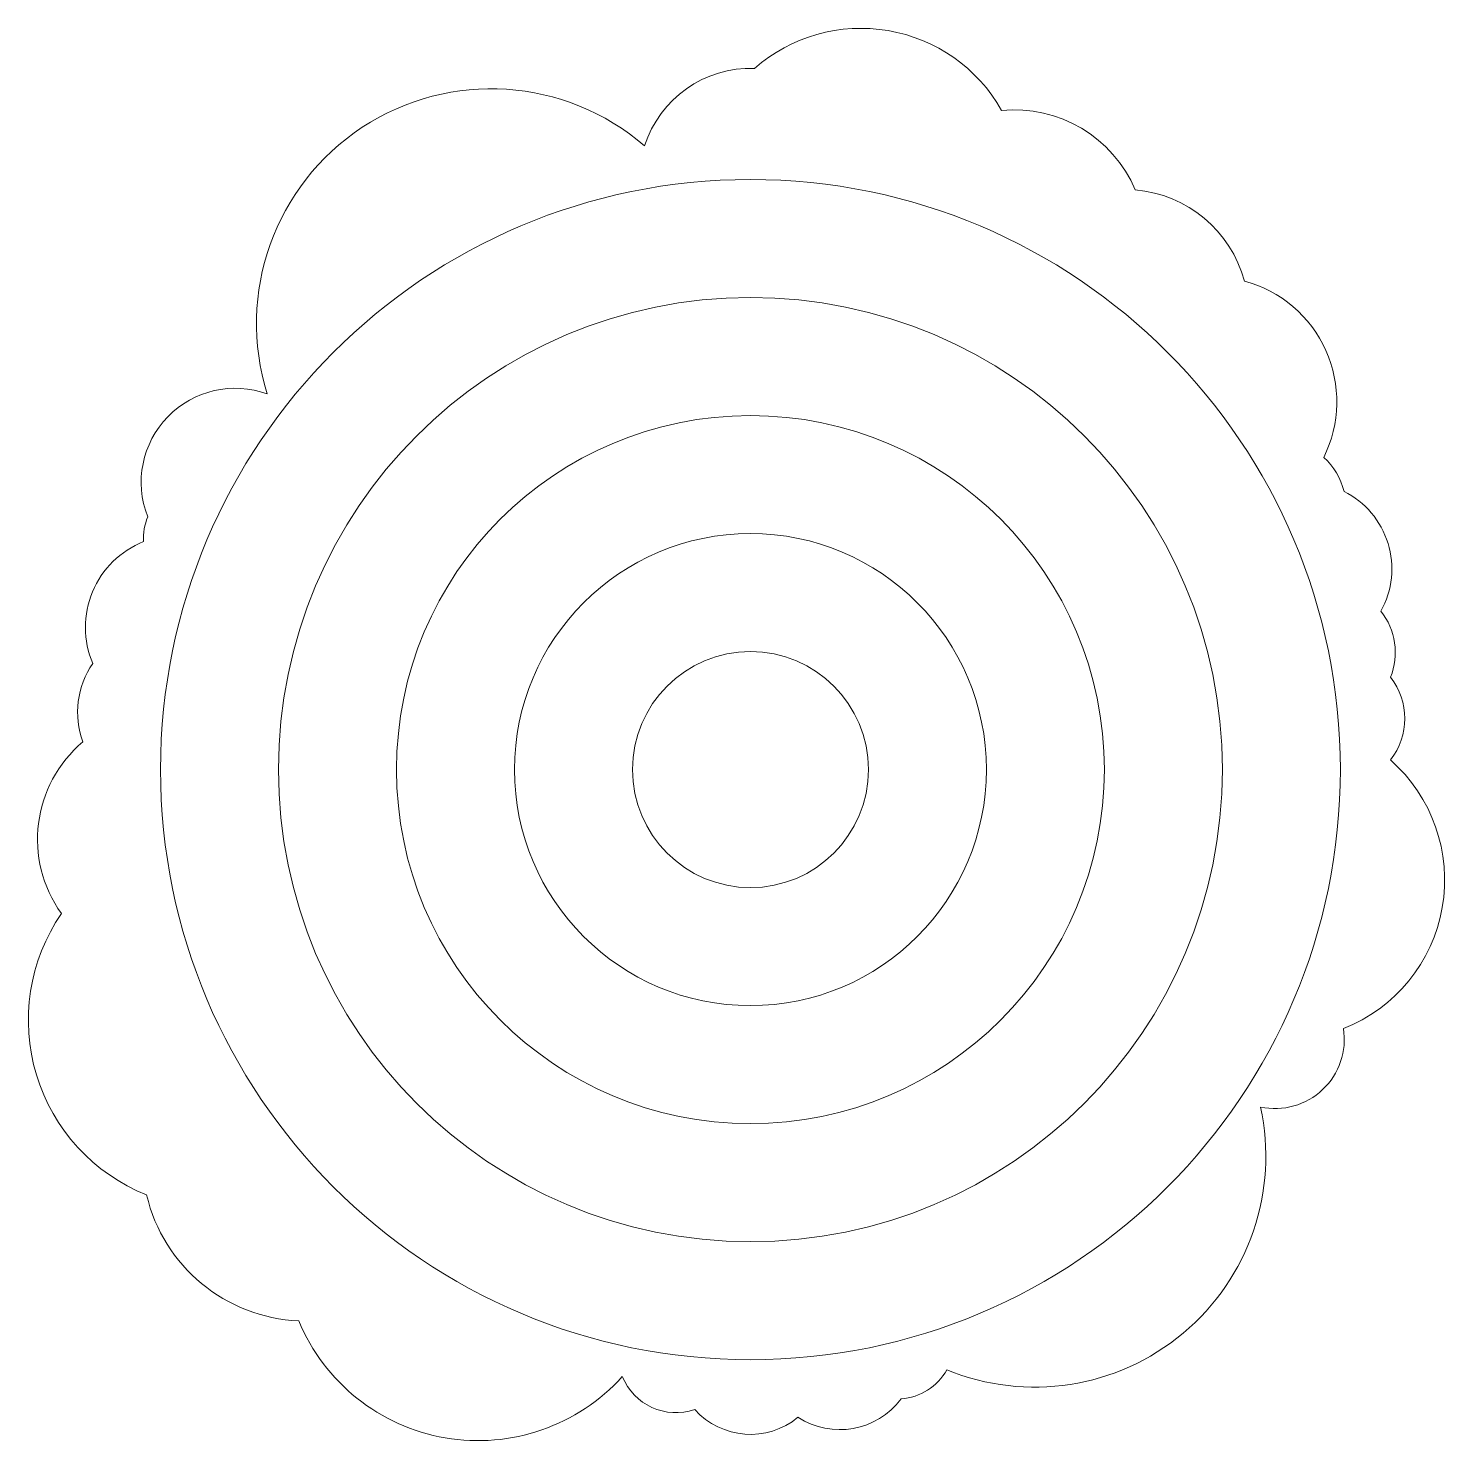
# Model space of a CAD drawing. Header units: millimetres. Extents: x 30.76 to 31.96, y 34.08 to 35.28.
import ezdxf

# ---------------------------------------------------------------- set-up
doc = ezdxf.new("R2010")
doc.units = ezdxf.units.MM
doc.layers.add('ARREDI', color=7, linetype='Continuous', lineweight=9)

msp = doc.modelspace()

# ---------------------------------------------------------------- linework, layer by layer
at = {"layer": 'ARREDI'}
msp.add_lwpolyline([(31.2795, 35.1785, 0.75557), (30.9596, 34.9685, 0.645209), (30.8583, 34.8644, 0.09993), (30.8547, 34.8433, 0.419165), (30.8117, 34.7401, 0.243886), (30.8034, 34.6736, 0.39241), (30.7852, 34.5281, 0.480788), (30.8574, 34.2897, 0.335876), (30.9864, 34.183, 0.551423), (31.2606, 34.1359, 0.399934), (31.322, 34.1079, 0.402236), (31.4095, 34.1013, 0.393535), (31.4969, 34.1168, 0.249106), (31.5357, 34.1415, 0.604246), (31.8016, 34.3642, 0.526386), (31.8718, 34.4307, 0.561441), (31.9116, 34.6583, 0.347692), (31.9117, 34.7284, 0.268303), (31.9036, 34.7844, 0.426957), (31.8723, 34.8858, 0.151149), (31.8551, 34.9146, 0.473382), (31.7879, 35.0641, 0.314886), (31.6954, 35.1413, 0.326401), (31.5821, 35.2087, 0.475607), (31.3726, 35.2442, 0.337257)], format="xyb", close=True, dxfattribs=at)
for radius in [0.5, 0.4, 0.3, 0.2, 0.2, 0.1]:
    msp.add_circle((31.3692, 34.6501), radius, dxfattribs=at)

doc.saveas('drawing.dxf')
